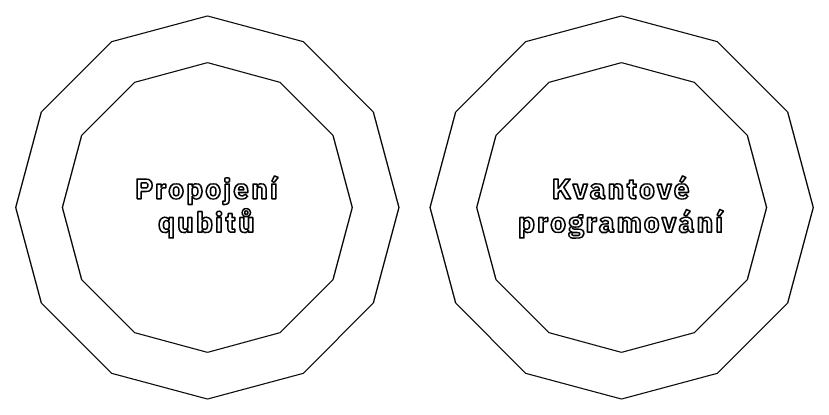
# Model space of a CAD drawing. Header units: inches. Extents: x 130 to 483, y 345 to 434.
# Drawn here: x 307.9 to 393.4, y 345.5 to 386.5 of the extents above; entities that cross this region are included whole.
import ezdxf

# ---------------------------------------------------------------- set-up
doc = ezdxf.new("R2010")
doc.units = ezdxf.units.IN
doc.header["$MEASUREMENT"] = 0
doc.layers.add('CZECH_Quantum_Tokens_wDL', color=7, linetype='Continuous')
doc.layers.add('Layer 2', color=7, linetype='Continuous')

# ---------------------------------------------------------------- blocks, each defined once
blk = doc.blocks.new('block 6')
at = {"layer": 'CZECH_Quantum_Tokens_wDL', "color": 4, "lineweight": 25, "true_color": 0x00ffff}
blk.add_lwpolyline([(372.871, 381.511), (380.636, 379.431), (386.32, 373.746), (388.401, 365.982), (386.32, 358.217), (380.636, 352.533), (372.871, 350.453), (365.107, 352.533), (359.423, 358.217), (357.342, 365.982), (359.423, 373.746), (365.107, 379.431), (372.871, 381.511)], dxfattribs=at)
blk = doc.blocks.new('block 7')
at = {"layer": 'CZECH_Quantum_Tokens_wDL', "color": 3, "lineweight": 25, "true_color": 0x00ff00}
blk.add_lwpolyline([(372.872, 386.511), (383.136, 383.761), (390.65, 376.247), (393.4, 365.982), (390.65, 355.718), (383.136, 348.204), (372.872, 345.453), (362.607, 348.204), (355.093, 355.718), (352.342, 365.982), (355.093, 376.247), (362.607, 383.761), (372.872, 386.511)], dxfattribs=at)
blk = doc.blocks.new('block 8')
at = {"layer": 'CZECH_Quantum_Tokens_wDL', "color": 4, "lineweight": 25, "true_color": 0x00ffff}
blk.add_lwpolyline([(328.463, 381.511), (336.228, 379.431), (341.912, 373.746), (343.992, 365.982), (341.912, 358.218), (336.228, 352.533), (328.463, 350.453), (320.699, 352.533), (315.014, 358.218), (312.934, 365.982), (315.014, 373.746), (320.699, 379.431), (328.463, 381.511)], dxfattribs=at)
blk = doc.blocks.new('block 9')
at = {"layer": 'CZECH_Quantum_Tokens_wDL', "color": 3, "lineweight": 25, "true_color": 0x00ff00}
blk.add_lwpolyline([(328.463378, 386.511204), (338.7278, 383.760949), (346.241967, 376.246782), (348.992222, 365.98236), (346.241967, 355.717938), (338.7278, 348.203772), (328.463378, 345.453163), (318.198604, 348.203772), (310.68479, 355.717938), (307.934182, 365.98236), (310.68479, 376.246782), (318.198604, 383.760949), (328.463378, 386.511204)], dxfattribs=at)
blk = doc.blocks.new('block 54')
at = {"layer": 'Layer 2', "color": 7, "lineweight": 35, "true_color": 0xffffff}
for points in [[(335.637, 368.662), (335.372, 368.792), (335.67, 369.375), (336.04, 369.191), (335.637, 368.662)], [(335.366, 366.922), (335.366, 368.5), (335.812, 368.5), (335.812, 366.922), (335.366, 366.922)], [(329.491, 364.9), (329.936, 364.9), (329.936, 363.322), (329.491, 363.322), (329.491, 364.9)]]:
    blk.add_lwpolyline(points, dxfattribs=at)
for points, knots in [([(320.915, 366.922), (320.915, 366.922), (320.915, 369.021), (320.915, 369.021), (320.915, 369.021), (321.907, 369.021), (321.907, 369.021), (322.298, 369.021), (322.545, 368.746), (322.545, 368.35), (322.545, 367.953), (322.298, 367.68), (321.907, 367.68), (321.907, 367.68), (321.372, 367.68), (321.372, 367.68), (321.372, 367.68), (321.372, 366.922), (321.372, 366.922), (321.372, 366.922), (320.915, 366.922), (320.915, 366.922)], [0, 0, 0, 0, 1, 1, 1, 2, 2, 2, 3, 3, 3, 4, 4, 4, 5, 5, 5, 6, 6, 6, 7, 7, 7, 7]), ([(321.372, 368.076), (321.372, 368.076), (321.854, 368.076), (321.854, 368.076), (321.988, 368.076), (322.072, 368.148), (322.072, 368.283), (322.072, 368.283), (322.072, 368.416), (322.072, 368.416), (322.072, 368.551), (321.988, 368.623), (321.854, 368.623), (321.854, 368.623), (321.372, 368.623), (321.372, 368.623), (321.372, 368.623), (321.372, 368.076), (321.372, 368.076)], [0, 0, 0, 0, 1, 1, 1, 2, 2, 2, 3, 3, 3, 4, 4, 4, 5, 5, 5, 6, 6, 6, 6]), ([(323.055, 366.922), (323.055, 366.922), (323.055, 368.5), (323.055, 368.5), (323.055, 368.5), (323.499, 368.5), (323.499, 368.5), (323.499, 368.5), (323.499, 368.157), (323.499, 368.157), (323.499, 368.157), (323.515, 368.157), (323.515, 368.157), (323.551, 368.332), (323.671, 368.5), (323.917, 368.5), (323.917, 368.5), (323.995, 368.5), (323.995, 368.5), (323.995, 368.5), (323.995, 368.085), (323.995, 368.085), (323.995, 368.085), (323.884, 368.085), (323.884, 368.085), (323.625, 368.085), (323.499, 368.028), (323.499, 367.845), (323.499, 367.845), (323.499, 366.922), (323.499, 366.922), (323.499, 366.922), (323.055, 366.922), (323.055, 366.922)], [0, 0, 0, 0, 1, 1, 1, 2, 2, 2, 3, 3, 3, 4, 4, 4, 5, 5, 5, 6, 6, 6, 7, 7, 7, 8, 8, 8, 9, 9, 9, 10, 10, 10, 11, 11, 11, 11]), ([(324.377, 367.713), (324.377, 368.221), (324.653, 368.536), (325.116, 368.536), (325.579, 368.536), (325.856, 368.221), (325.856, 367.713), (325.856, 367.204), (325.579, 366.886), (325.116, 366.886), (324.653, 366.886), (324.377, 367.204), (324.377, 367.713)], [0, 0, 0, 0, 1, 1, 1, 2, 2, 2, 3, 3, 3, 4, 4, 4, 4]), ([(326.394, 368.5), (326.394, 368.5), (326.838, 368.5), (326.838, 368.5), (326.838, 368.5), (326.838, 368.235), (326.838, 368.235), (326.838, 368.235), (326.854, 368.235), (326.854, 368.235), (326.898, 368.41), (327.072, 368.536), (327.277, 368.536), (327.677, 368.536), (327.884, 368.247), (327.884, 367.713), (327.884, 367.178), (327.677, 366.886), (327.277, 366.886), (327.072, 366.886), (326.898, 367.015), (326.854, 367.187), (326.854, 367.187), (326.838, 367.187), (326.838, 367.187), (326.838, 367.187), (326.838, 366.32), (326.838, 366.32), (326.838, 366.32), (326.394, 366.32), (326.394, 366.32), (326.394, 366.32), (326.394, 368.5), (326.394, 368.5)], [0, 0, 0, 0, 1, 1, 1, 2, 2, 2, 3, 3, 3, 4, 4, 4, 5, 5, 5, 6, 6, 6, 7, 7, 7, 8, 8, 8, 9, 9, 9, 10, 10, 10, 11, 11, 11, 11]), ([(328.343, 367.713), (328.343, 368.221), (328.619, 368.536), (329.082, 368.536), (329.545, 368.536), (329.822, 368.221), (329.822, 367.713), (329.822, 367.204), (329.545, 366.886), (329.082, 366.886), (328.619, 366.886), (328.343, 367.204), (328.343, 367.713)], [0, 0, 0, 0, 1, 1, 1, 2, 2, 2, 3, 3, 3, 4, 4, 4, 4]), ([(330.359, 368.5), (330.359, 368.5), (330.804, 368.5), (330.804, 368.5), (330.804, 368.5), (330.804, 366.754), (330.804, 366.754), (330.804, 366.474), (330.669, 366.32), (330.359, 366.32), (330.359, 366.32), (330.125, 366.32), (330.125, 366.32), (330.125, 366.32), (330.125, 366.666), (330.125, 366.666), (330.125, 366.666), (330.359, 366.666), (330.359, 366.666), (330.359, 366.666), (330.359, 368.5), (330.359, 368.5)], [0, 0, 0, 0, 1, 1, 1, 2, 2, 2, 3, 3, 3, 4, 4, 4, 5, 5, 5, 6, 6, 6, 7, 7, 7, 7]), ([(330.323, 368.888), (330.323, 368.888), (330.323, 368.954), (330.323, 368.954), (330.323, 369.08), (330.401, 369.174), (330.581, 369.174), (330.762, 369.174), (330.84, 369.08), (330.84, 368.954), (330.84, 368.954), (330.84, 368.888), (330.84, 368.888), (330.84, 368.762), (330.762, 368.668), (330.581, 368.668), (330.401, 368.668), (330.323, 368.762), (330.323, 368.888)], [0, 0, 0, 0, 1, 1, 1, 2, 2, 2, 3, 3, 3, 4, 4, 4, 5, 5, 5, 6, 6, 6, 6]), ([(331.343, 367.713), (331.343, 368.212), (331.607, 368.536), (332.082, 368.536), (332.605, 368.536), (332.815, 368.157), (332.815, 367.73), (332.815, 367.73), (332.815, 367.599), (332.815, 367.599), (332.815, 367.599), (331.803, 367.599), (331.803, 367.599), (331.803, 367.599), (331.803, 367.574), (331.803, 367.574), (331.803, 367.367), (331.914, 367.234), (332.151, 367.234), (332.338, 367.234), (332.44, 367.321), (332.539, 367.424), (332.539, 367.424), (332.762, 367.147), (332.762, 367.147), (332.62, 366.985), (332.389, 366.886), (332.101, 366.886), (331.616, 366.886), (331.343, 367.207), (331.343, 367.713)], [0, 0, 0, 0, 1, 1, 1, 2, 2, 2, 3, 3, 3, 4, 4, 4, 5, 5, 5, 6, 6, 6, 7, 7, 7, 8, 8, 8, 9, 9, 9, 10, 10, 10, 10]), ([(333.354, 366.922), (333.354, 366.922), (333.354, 368.5), (333.354, 368.5), (333.354, 368.5), (333.798, 368.5), (333.798, 368.5), (333.798, 368.5), (333.798, 368.232), (333.798, 368.232), (333.798, 368.232), (333.816, 368.232), (333.816, 368.232), (333.873, 368.397), (334.006, 368.536), (334.255, 368.536), (334.576, 368.536), (334.748, 368.308), (334.748, 367.911), (334.748, 367.911), (334.748, 366.922), (334.748, 366.922), (334.748, 366.922), (334.303, 366.922), (334.303, 366.922), (334.303, 366.922), (334.303, 367.875), (334.303, 367.875), (334.303, 368.076), (334.246, 368.176), (334.084, 368.176), (333.939, 368.176), (333.798, 368.101), (333.798, 367.944), (333.798, 367.944), (333.798, 366.922), (333.798, 366.922), (333.798, 366.922), (333.354, 366.922), (333.354, 366.922)], [0, 0, 0, 0, 1, 1, 1, 2, 2, 2, 3, 3, 3, 4, 4, 4, 5, 5, 5, 6, 6, 6, 7, 7, 7, 8, 8, 8, 9, 9, 9, 10, 10, 10, 11, 11, 11, 12, 12, 12, 13, 13, 13, 13]), ([(325.393, 367.55), (325.393, 367.55), (325.393, 367.872), (325.393, 367.872), (325.393, 368.07), (325.291, 368.185), (325.116, 368.185), (324.942, 368.185), (324.84, 368.07), (324.84, 367.872), (324.84, 367.872), (324.84, 367.55), (324.84, 367.55), (324.84, 367.352), (324.942, 367.237), (325.116, 367.237), (325.291, 367.237), (325.393, 367.352), (325.393, 367.55)], [0, 0, 0, 0, 1, 1, 1, 2, 2, 2, 3, 3, 3, 4, 4, 4, 5, 5, 5, 6, 6, 6, 6]), ([(327.421, 367.574), (327.421, 367.574), (327.421, 367.848), (327.421, 367.848), (327.421, 368.046), (327.298, 368.176), (327.13, 368.176), (326.961, 368.176), (326.838, 368.088), (326.838, 367.944), (326.838, 367.944), (326.838, 367.478), (326.838, 367.478), (326.838, 367.334), (326.961, 367.246), (327.13, 367.246), (327.298, 367.246), (327.421, 367.376), (327.421, 367.574)], [0, 0, 0, 0, 1, 1, 1, 2, 2, 2, 3, 3, 3, 4, 4, 4, 5, 5, 5, 6, 6, 6, 6]), ([(329.358, 367.55), (329.358, 367.55), (329.358, 367.872), (329.358, 367.872), (329.358, 368.07), (329.257, 368.185), (329.082, 368.185), (328.908, 368.185), (328.806, 368.07), (328.806, 367.872), (328.806, 367.872), (328.806, 367.55), (328.806, 367.55), (328.806, 367.352), (328.908, 367.237), (329.082, 367.237), (329.257, 367.237), (329.358, 367.352), (329.358, 367.55)], [0, 0, 0, 0, 1, 1, 1, 2, 2, 2, 3, 3, 3, 4, 4, 4, 5, 5, 5, 6, 6, 6, 6]), ([(331.803, 367.884), (331.803, 367.884), (331.803, 367.859), (331.803, 367.859), (331.803, 367.859), (332.355, 367.859), (332.355, 367.859), (332.355, 367.859), (332.355, 367.887), (332.355, 367.887), (332.355, 368.079), (332.269, 368.208), (332.092, 368.208), (331.914, 368.208), (331.803, 368.079), (331.803, 367.884)], [0, 0, 0, 0, 1, 1, 1, 2, 2, 2, 3, 3, 3, 4, 4, 4, 5, 5, 5, 5]), ([(332.183, 365.43), (332.183, 365.679), (332.378, 365.859), (332.627, 365.859), (332.877, 365.859), (333.072, 365.679), (333.072, 365.43), (333.072, 365.18), (332.877, 365), (332.627, 365), (332.378, 365), (332.183, 365.18), (332.183, 365.43)], [0, 0, 0, 0, 1, 1, 1, 2, 2, 2, 3, 3, 3, 4, 4, 4, 4]), ([(327.442, 365.547), (327.442, 365.547), (327.887, 365.547), (327.887, 365.547), (327.887, 365.547), (327.887, 364.636), (327.887, 364.636), (327.887, 364.636), (327.902, 364.636), (327.902, 364.636), (327.947, 364.811), (328.121, 364.937), (328.326, 364.937), (328.726, 364.937), (328.933, 364.647), (328.933, 364.113), (328.933, 363.578), (328.726, 363.286), (328.326, 363.286), (328.121, 363.286), (327.947, 363.415), (327.902, 363.587), (327.902, 363.587), (327.887, 363.587), (327.887, 363.587), (327.887, 363.587), (327.887, 363.322), (327.887, 363.322), (327.887, 363.322), (327.442, 363.322), (327.442, 363.322), (327.442, 363.322), (327.442, 365.547), (327.442, 365.547)], [0, 0, 0, 0, 1, 1, 1, 2, 2, 2, 3, 3, 3, 4, 4, 4, 5, 5, 5, 6, 6, 6, 7, 7, 7, 8, 8, 8, 9, 9, 9, 10, 10, 10, 11, 11, 11, 11]), ([(329.455, 365.288), (329.455, 365.288), (329.455, 365.354), (329.455, 365.354), (329.455, 365.48), (329.533, 365.574), (329.713, 365.574), (329.894, 365.574), (329.972, 365.48), (329.972, 365.354), (329.972, 365.354), (329.972, 365.288), (329.972, 365.288), (329.972, 365.162), (329.894, 365.068), (329.713, 365.068), (329.533, 365.068), (329.455, 365.162), (329.455, 365.288)], [0, 0, 0, 0, 1, 1, 1, 2, 2, 2, 3, 3, 3, 4, 4, 4, 5, 5, 5, 6, 6, 6, 6]), ([(331.127, 363.322), (330.82, 363.322), (330.658, 363.481), (330.658, 363.782), (330.658, 363.782), (330.658, 364.555), (330.658, 364.555), (330.658, 364.555), (330.436, 364.555), (330.436, 364.555), (330.436, 364.555), (330.436, 364.9), (330.436, 364.9), (330.436, 364.9), (330.547, 364.9), (330.547, 364.9), (330.667, 364.9), (330.703, 364.961), (330.703, 365.068), (330.703, 365.068), (330.703, 365.327), (330.703, 365.327), (330.703, 365.327), (331.103, 365.327), (331.103, 365.327), (331.103, 365.327), (331.103, 364.9), (331.103, 364.9), (331.103, 364.9), (331.416, 364.9), (331.416, 364.9), (331.416, 364.9), (331.416, 364.555), (331.416, 364.555), (331.416, 364.555), (331.103, 364.555), (331.103, 364.555), (331.103, 364.555), (331.103, 363.668), (331.103, 363.668), (331.103, 363.668), (331.392, 363.668), (331.392, 363.668), (331.392, 363.668), (331.392, 363.322), (331.392, 363.322), (331.392, 363.322), (331.127, 363.322), (331.127, 363.322)], [0, 0, 0, 0, 1, 1, 1, 2, 2, 2, 3, 3, 3, 4, 4, 4, 5, 5, 5, 6, 6, 6, 7, 7, 7, 8, 8, 8, 9, 9, 9, 10, 10, 10, 11, 11, 11, 12, 12, 12, 13, 13, 13, 14, 14, 14, 15, 15, 15, 16, 16, 16, 16]), ([(332.78, 365.378), (332.78, 365.378), (332.78, 365.48), (332.78, 365.48), (332.78, 365.577), (332.727, 365.634), (332.627, 365.634), (332.528, 365.634), (332.474, 365.577), (332.474, 365.48), (332.474, 365.48), (332.474, 365.378), (332.474, 365.378), (332.474, 365.282), (332.528, 365.225), (332.627, 365.225), (332.727, 365.225), (332.78, 365.282), (332.78, 365.378)], [0, 0, 0, 0, 1, 1, 1, 2, 2, 2, 3, 3, 3, 4, 4, 4, 5, 5, 5, 6, 6, 6, 6]), ([(324.348, 363.587), (324.348, 363.587), (324.333, 363.587), (324.333, 363.587), (324.288, 363.415), (324.113, 363.286), (323.909, 363.286), (323.51, 363.286), (323.302, 363.578), (323.302, 364.113), (323.302, 364.647), (323.51, 364.937), (323.909, 364.937), (324.113, 364.937), (324.288, 364.811), (324.333, 364.636), (324.333, 364.636), (324.348, 364.636), (324.348, 364.636), (324.348, 364.636), (324.348, 364.9), (324.348, 364.9), (324.348, 364.9), (324.793, 364.9), (324.793, 364.9), (324.793, 364.9), (324.793, 362.721), (324.793, 362.721), (324.793, 362.721), (324.348, 362.721), (324.348, 362.721), (324.348, 362.721), (324.348, 363.587), (324.348, 363.587)], [0, 0, 0, 0, 1, 1, 1, 2, 2, 2, 3, 3, 3, 4, 4, 4, 5, 5, 5, 6, 6, 6, 7, 7, 7, 8, 8, 8, 9, 9, 9, 10, 10, 10, 11, 11, 11, 11]), ([(324.348, 363.878), (324.348, 363.878), (324.348, 364.345), (324.348, 364.345), (324.348, 364.488), (324.225, 364.576), (324.057, 364.576), (323.888, 364.576), (323.765, 364.446), (323.765, 364.248), (323.765, 364.248), (323.765, 363.975), (323.765, 363.975), (323.765, 363.776), (323.888, 363.646), (324.057, 363.646), (324.225, 363.646), (324.348, 363.734), (324.348, 363.878)], [0, 0, 0, 0, 1, 1, 1, 2, 2, 2, 3, 3, 3, 4, 4, 4, 5, 5, 5, 6, 6, 6, 6]), ([(326.36, 363.587), (326.36, 363.587), (326.346, 363.587), (326.346, 363.587), (326.292, 363.428), (326.162, 363.286), (325.903, 363.286), (325.582, 363.286), (325.411, 363.512), (325.411, 363.908), (325.411, 363.908), (325.411, 364.9), (325.411, 364.9), (325.411, 364.9), (325.855, 364.9), (325.855, 364.9), (325.855, 364.9), (325.855, 363.947), (325.855, 363.947), (325.855, 363.755), (325.919, 363.646), (326.081, 363.646), (326.22, 363.646), (326.36, 363.725), (326.36, 363.875), (326.36, 363.875), (326.36, 364.9), (326.36, 364.9), (326.36, 364.9), (326.806, 364.9), (326.806, 364.9), (326.806, 364.9), (326.806, 363.322), (326.806, 363.322), (326.806, 363.322), (326.36, 363.322), (326.36, 363.322), (326.36, 363.322), (326.36, 363.587), (326.36, 363.587)], [0, 0, 0, 0, 1, 1, 1, 2, 2, 2, 3, 3, 3, 4, 4, 4, 5, 5, 5, 6, 6, 6, 7, 7, 7, 8, 8, 8, 9, 9, 9, 10, 10, 10, 11, 11, 11, 12, 12, 12, 13, 13, 13, 13]), ([(328.47, 363.975), (328.47, 363.975), (328.47, 364.248), (328.47, 364.248), (328.47, 364.446), (328.347, 364.576), (328.179, 364.576), (328.01, 364.576), (327.887, 364.488), (327.887, 364.345), (327.887, 364.345), (327.887, 363.878), (327.887, 363.878), (327.887, 363.734), (328.01, 363.646), (328.179, 363.646), (328.347, 363.646), (328.47, 363.776), (328.47, 363.975)], [0, 0, 0, 0, 1, 1, 1, 2, 2, 2, 3, 3, 3, 4, 4, 4, 5, 5, 5, 6, 6, 6, 6]), ([(332.88, 363.587), (332.88, 363.587), (332.864, 363.587), (332.864, 363.587), (332.811, 363.428), (332.682, 363.286), (332.423, 363.286), (332.102, 363.286), (331.93, 363.512), (331.93, 363.908), (331.93, 363.908), (331.93, 364.9), (331.93, 364.9), (331.93, 364.9), (332.375, 364.9), (332.375, 364.9), (332.375, 364.9), (332.375, 363.947), (332.375, 363.947), (332.375, 363.755), (332.438, 363.646), (332.601, 363.646), (332.738, 363.646), (332.88, 363.725), (332.88, 363.875), (332.88, 363.875), (332.88, 364.9), (332.88, 364.9), (332.88, 364.9), (333.324, 364.9), (333.324, 364.9), (333.324, 364.9), (333.324, 363.322), (333.324, 363.322), (333.324, 363.322), (332.88, 363.322), (332.88, 363.322), (332.88, 363.322), (332.88, 363.587), (332.88, 363.587)], [0, 0, 0, 0, 1, 1, 1, 2, 2, 2, 3, 3, 3, 4, 4, 4, 5, 5, 5, 6, 6, 6, 7, 7, 7, 8, 8, 8, 9, 9, 9, 10, 10, 10, 11, 11, 11, 12, 12, 12, 13, 13, 13, 13])]:
    blk.add_open_spline(points, degree=3, knots=knots, dxfattribs=at)
blk = doc.blocks.new('block 55')
at = {"layer": 'Layer 2', "color": 7, "lineweight": 35, "true_color": 0xffffff}
for points in [[(379.366, 368.661), (379.103, 368.791), (379.399, 369.374), (379.77, 369.19), (379.366, 368.661)], [(366.338, 367.835), (366.064, 367.504), (366.064, 366.921), (365.607, 366.921), (365.607, 369.02), (366.064, 369.02), (366.064, 368.021), (366.082, 368.021), (366.38, 368.427), (366.852, 369.02), (367.369, 369.02), (366.662, 368.156), (367.432, 366.921), (366.894, 366.921), (366.338, 367.835)], [(368.173, 366.921), (367.655, 368.499), (368.095, 368.499), (368.29, 367.861), (368.438, 367.291), (368.461, 367.291), (368.608, 367.861), (368.798, 368.499), (369.219, 368.499), (368.702, 366.921), (368.173, 366.921)], [(377.185, 366.921), (376.668, 368.499), (377.106, 368.499), (377.302, 367.861), (377.449, 367.291), (377.474, 367.291), (377.621, 367.861), (377.811, 368.499), (378.231, 368.499), (377.714, 366.921), (377.185, 366.921)], [(379.814, 365.062), (379.551, 365.191), (379.848, 365.774), (380.218, 365.591), (379.814, 365.062)], [(383.384, 365.062), (383.119, 365.191), (383.417, 365.774), (383.787, 365.591), (383.384, 365.062)], [(377.693, 363.321), (377.176, 364.899), (377.615, 364.899), (377.811, 364.262), (377.958, 363.691), (377.981, 363.691), (378.129, 364.262), (378.318, 364.899), (378.739, 364.899), (378.223, 363.321), (377.693, 363.321)], [(383.113, 363.321), (383.113, 364.899), (383.559, 364.899), (383.559, 363.321), (383.113, 363.321)]]:
    blk.add_lwpolyline(points, dxfattribs=at)
for points, knots in [([(370.814, 366.921), (370.655, 366.921), (370.541, 367.029), (370.514, 367.197), (370.514, 367.197), (370.496, 367.197), (370.496, 367.197), (370.447, 366.993), (370.273, 366.885), (370.033, 366.885), (369.717, 366.885), (369.543, 367.071), (369.543, 367.345), (369.543, 367.679), (369.802, 367.838), (370.219, 367.838), (370.219, 367.838), (370.469, 367.838), (370.469, 367.838), (370.469, 367.838), (370.469, 367.937), (370.469, 367.937), (370.469, 368.09), (370.394, 368.187), (370.207, 368.187), (370.03, 368.187), (369.937, 368.097), (369.867, 368), (369.867, 368), (369.603, 368.234), (369.603, 368.234), (369.729, 368.421), (369.909, 368.535), (370.24, 368.535), (370.686, 368.535), (370.914, 368.331), (370.914, 367.958), (370.914, 367.958), (370.914, 367.267), (370.914, 367.267), (370.914, 367.267), (371.061, 367.267), (371.061, 367.267), (371.061, 367.267), (371.061, 366.921), (371.061, 366.921), (371.061, 366.921), (370.814, 366.921), (370.814, 366.921)], [0, 0, 0, 0, 1, 1, 1, 2, 2, 2, 3, 3, 3, 4, 4, 4, 5, 5, 5, 6, 6, 6, 7, 7, 7, 8, 8, 8, 9, 9, 9, 10, 10, 10, 11, 11, 11, 12, 12, 12, 13, 13, 13, 14, 14, 14, 15, 15, 15, 16, 16, 16, 16]), ([(371.58, 366.921), (371.58, 366.921), (371.58, 368.499), (371.58, 368.499), (371.58, 368.499), (372.025, 368.499), (372.025, 368.499), (372.025, 368.499), (372.025, 368.231), (372.025, 368.231), (372.025, 368.231), (372.043, 368.231), (372.043, 368.231), (372.101, 368.396), (372.232, 368.535), (372.482, 368.535), (372.804, 368.535), (372.975, 368.307), (372.975, 367.91), (372.975, 367.91), (372.975, 366.921), (372.975, 366.921), (372.975, 366.921), (372.53, 366.921), (372.53, 366.921), (372.53, 366.921), (372.53, 367.874), (372.53, 367.874), (372.53, 368.075), (372.473, 368.175), (372.311, 368.175), (372.166, 368.175), (372.025, 368.1), (372.025, 367.943), (372.025, 367.943), (372.025, 366.921), (372.025, 366.921), (372.025, 366.921), (371.58, 366.921), (371.58, 366.921)], [0, 0, 0, 0, 1, 1, 1, 2, 2, 2, 3, 3, 3, 4, 4, 4, 5, 5, 5, 6, 6, 6, 7, 7, 7, 8, 8, 8, 9, 9, 9, 10, 10, 10, 11, 11, 11, 12, 12, 12, 13, 13, 13, 13]), ([(374.146, 366.921), (373.84, 366.921), (373.677, 367.08), (373.677, 367.381), (373.677, 367.381), (373.677, 368.153), (373.677, 368.153), (373.677, 368.153), (373.455, 368.153), (373.455, 368.153), (373.455, 368.153), (373.455, 368.499), (373.455, 368.499), (373.455, 368.499), (373.565, 368.499), (373.565, 368.499), (373.687, 368.499), (373.723, 368.56), (373.723, 368.667), (373.723, 368.667), (373.723, 368.926), (373.723, 368.926), (373.723, 368.926), (374.122, 368.926), (374.122, 368.926), (374.122, 368.926), (374.122, 368.499), (374.122, 368.499), (374.122, 368.499), (374.435, 368.499), (374.435, 368.499), (374.435, 368.499), (374.435, 368.153), (374.435, 368.153), (374.435, 368.153), (374.122, 368.153), (374.122, 368.153), (374.122, 368.153), (374.122, 367.267), (374.122, 367.267), (374.122, 367.267), (374.41, 367.267), (374.41, 367.267), (374.41, 367.267), (374.41, 366.921), (374.41, 366.921), (374.41, 366.921), (374.146, 366.921), (374.146, 366.921)], [0, 0, 0, 0, 1, 1, 1, 2, 2, 2, 3, 3, 3, 4, 4, 4, 5, 5, 5, 6, 6, 6, 7, 7, 7, 8, 8, 8, 9, 9, 9, 10, 10, 10, 11, 11, 11, 12, 12, 12, 13, 13, 13, 14, 14, 14, 15, 15, 15, 16, 16, 16, 16]), ([(374.856, 367.712), (374.856, 368.22), (375.133, 368.535), (375.596, 368.535), (376.059, 368.535), (376.335, 368.22), (376.335, 367.712), (376.335, 367.203), (376.059, 366.885), (375.596, 366.885), (375.133, 366.885), (374.856, 367.203), (374.856, 367.712)], [0, 0, 0, 0, 1, 1, 1, 2, 2, 2, 3, 3, 3, 4, 4, 4, 4]), ([(378.564, 367.712), (378.564, 368.211), (378.828, 368.535), (379.304, 368.535), (379.826, 368.535), (380.037, 368.156), (380.037, 367.729), (380.037, 367.729), (380.037, 367.598), (380.037, 367.598), (380.037, 367.598), (379.024, 367.598), (379.024, 367.598), (379.024, 367.598), (379.024, 367.573), (379.024, 367.573), (379.024, 367.366), (379.135, 367.233), (379.373, 367.233), (379.559, 367.233), (379.661, 367.32), (379.761, 367.423), (379.761, 367.423), (379.982, 367.146), (379.982, 367.146), (379.842, 366.984), (379.61, 366.885), (379.321, 366.885), (378.838, 366.885), (378.564, 367.206), (378.564, 367.712)], [0, 0, 0, 0, 1, 1, 1, 2, 2, 2, 3, 3, 3, 4, 4, 4, 5, 5, 5, 6, 6, 6, 7, 7, 7, 8, 8, 8, 9, 9, 9, 10, 10, 10, 10]), ([(370.469, 367.398), (370.469, 367.398), (370.469, 367.585), (370.469, 367.585), (370.469, 367.585), (370.252, 367.585), (370.252, 367.585), (370.081, 367.585), (369.991, 367.522), (369.991, 367.408), (369.991, 367.408), (369.991, 367.362), (369.991, 367.362), (369.991, 367.249), (370.066, 367.194), (370.198, 367.194), (370.346, 367.194), (370.469, 367.255), (370.469, 367.398)], [0, 0, 0, 0, 1, 1, 1, 2, 2, 2, 3, 3, 3, 4, 4, 4, 5, 5, 5, 6, 6, 6, 6]), ([(375.872, 367.549), (375.872, 367.549), (375.872, 367.871), (375.872, 367.871), (375.872, 368.069), (375.77, 368.184), (375.596, 368.184), (375.421, 368.184), (375.319, 368.069), (375.319, 367.871), (375.319, 367.871), (375.319, 367.549), (375.319, 367.549), (375.319, 367.351), (375.421, 367.236), (375.596, 367.236), (375.77, 367.236), (375.872, 367.351), (375.872, 367.549)], [0, 0, 0, 0, 1, 1, 1, 2, 2, 2, 3, 3, 3, 4, 4, 4, 5, 5, 5, 6, 6, 6, 6]), ([(379.024, 367.883), (379.024, 367.883), (379.024, 367.858), (379.024, 367.858), (379.024, 367.858), (379.577, 367.858), (379.577, 367.858), (379.577, 367.858), (379.577, 367.886), (379.577, 367.886), (379.577, 368.078), (379.49, 368.207), (379.312, 368.207), (379.135, 368.207), (379.024, 368.078), (379.024, 367.883)], [0, 0, 0, 0, 1, 1, 1, 2, 2, 2, 3, 3, 3, 4, 4, 4, 5, 5, 5, 5]), ([(367.956, 362.684), (367.409, 362.684), (367.207, 362.822), (367.207, 363.051), (367.207, 363.226), (367.318, 363.327), (367.502, 363.352), (367.502, 363.352), (367.502, 363.385), (367.502, 363.385), (367.352, 363.411), (367.273, 363.525), (367.273, 363.661), (367.273, 363.826), (367.421, 363.91), (367.568, 363.94), (367.568, 363.94), (367.568, 363.952), (367.568, 363.952), (367.379, 364.04), (367.286, 364.199), (367.286, 364.403), (367.286, 364.722), (367.508, 364.936), (367.962, 364.936), (368.062, 364.936), (368.151, 364.927), (368.229, 364.905), (368.229, 364.905), (368.229, 364.966), (368.229, 364.966), (368.229, 365.131), (368.316, 365.203), (368.467, 365.203), (368.467, 365.203), (368.717, 365.203), (368.717, 365.203), (368.717, 365.203), (368.717, 364.872), (368.717, 364.872), (368.717, 364.872), (368.368, 364.872), (368.368, 364.872), (368.368, 364.872), (368.368, 364.854), (368.368, 364.854), (368.551, 364.768), (368.639, 364.604), (368.639, 364.403), (368.639, 364.088), (368.419, 363.881), (367.962, 363.881), (367.856, 363.881), (367.764, 363.893), (367.683, 363.913), (367.641, 363.887), (367.613, 363.842), (367.613, 363.787), (367.613, 363.712), (367.667, 363.667), (367.803, 363.667), (367.803, 363.667), (368.26, 363.667), (368.26, 363.667), (368.645, 363.667), (368.81, 363.499), (368.81, 363.207), (368.81, 362.873), (368.6, 362.684), (367.956, 362.684)], [0, 0, 0, 0, 1, 1, 1, 2, 2, 2, 3, 3, 3, 4, 4, 4, 5, 5, 5, 6, 6, 6, 7, 7, 7, 8, 8, 8, 9, 9, 9, 10, 10, 10, 11, 11, 11, 12, 12, 12, 13, 13, 13, 14, 14, 14, 15, 15, 15, 16, 16, 16, 17, 17, 17, 18, 18, 18, 19, 19, 19, 20, 20, 20, 21, 21, 21, 22, 22, 22, 23, 23, 23, 23]), ([(361.961, 364.899), (361.961, 364.899), (362.405, 364.899), (362.405, 364.899), (362.405, 364.899), (362.405, 364.635), (362.405, 364.635), (362.405, 364.635), (362.421, 364.635), (362.421, 364.635), (362.466, 364.81), (362.64, 364.936), (362.845, 364.936), (363.244, 364.936), (363.451, 364.646), (363.451, 364.112), (363.451, 363.577), (363.244, 363.285), (362.845, 363.285), (362.64, 363.285), (362.466, 363.414), (362.421, 363.586), (362.421, 363.586), (362.405, 363.586), (362.405, 363.586), (362.405, 363.586), (362.405, 362.72), (362.405, 362.72), (362.405, 362.72), (361.961, 362.72), (361.961, 362.72), (361.961, 362.72), (361.961, 364.899), (361.961, 364.899)], [0, 0, 0, 0, 1, 1, 1, 2, 2, 2, 3, 3, 3, 4, 4, 4, 5, 5, 5, 6, 6, 6, 7, 7, 7, 8, 8, 8, 9, 9, 9, 10, 10, 10, 11, 11, 11, 11]), ([(362.988, 363.974), (362.988, 363.974), (362.988, 364.247), (362.988, 364.247), (362.988, 364.445), (362.865, 364.575), (362.697, 364.575), (362.528, 364.575), (362.405, 364.487), (362.405, 364.344), (362.405, 364.344), (362.405, 363.877), (362.405, 363.877), (362.405, 363.733), (362.528, 363.646), (362.697, 363.646), (362.865, 363.646), (362.988, 363.775), (362.988, 363.974)], [0, 0, 0, 0, 1, 1, 1, 2, 2, 2, 3, 3, 3, 4, 4, 4, 5, 5, 5, 6, 6, 6, 6]), ([(364.01, 363.321), (364.01, 363.321), (364.01, 364.899), (364.01, 364.899), (364.01, 364.899), (364.454, 364.899), (364.454, 364.899), (364.454, 364.899), (364.454, 364.557), (364.454, 364.557), (364.454, 364.557), (364.47, 364.557), (364.47, 364.557), (364.506, 364.731), (364.626, 364.899), (364.872, 364.899), (364.872, 364.899), (364.95, 364.899), (364.95, 364.899), (364.95, 364.899), (364.95, 364.484), (364.95, 364.484), (364.95, 364.484), (364.839, 364.484), (364.839, 364.484), (364.58, 364.484), (364.454, 364.428), (364.454, 364.244), (364.454, 364.244), (364.454, 363.321), (364.454, 363.321), (364.454, 363.321), (364.01, 363.321), (364.01, 363.321)], [0, 0, 0, 0, 1, 1, 1, 2, 2, 2, 3, 3, 3, 4, 4, 4, 5, 5, 5, 6, 6, 6, 7, 7, 7, 8, 8, 8, 9, 9, 9, 10, 10, 10, 11, 11, 11, 11]), ([(365.333, 364.112), (365.333, 364.62), (365.609, 364.936), (366.072, 364.936), (366.535, 364.936), (366.812, 364.62), (366.812, 364.112), (366.812, 363.604), (366.535, 363.285), (366.072, 363.285), (365.609, 363.285), (365.333, 363.604), (365.333, 364.112)], [0, 0, 0, 0, 1, 1, 1, 2, 2, 2, 3, 3, 3, 4, 4, 4, 4]), ([(366.349, 363.949), (366.349, 363.949), (366.349, 364.271), (366.349, 364.271), (366.349, 364.47), (366.246, 364.584), (366.072, 364.584), (365.897, 364.584), (365.796, 364.47), (365.796, 364.271), (365.796, 364.271), (365.796, 363.949), (365.796, 363.949), (365.796, 363.751), (365.897, 363.637), (366.072, 363.637), (366.246, 363.637), (366.349, 363.751), (366.349, 363.949)], [0, 0, 0, 0, 1, 1, 1, 2, 2, 2, 3, 3, 3, 4, 4, 4, 5, 5, 5, 6, 6, 6, 6]), ([(368.224, 364.389), (368.224, 364.389), (368.224, 364.425), (368.224, 364.425), (368.224, 364.562), (368.137, 364.641), (367.962, 364.641), (367.788, 364.641), (367.7, 364.562), (367.7, 364.425), (367.7, 364.425), (367.7, 364.389), (367.7, 364.389), (367.7, 364.25), (367.788, 364.172), (367.962, 364.172), (368.137, 364.172), (368.224, 364.25), (368.224, 364.389)], [0, 0, 0, 0, 1, 1, 1, 2, 2, 2, 3, 3, 3, 4, 4, 4, 5, 5, 5, 6, 6, 6, 6]), ([(369.229, 363.321), (369.229, 363.321), (369.229, 364.899), (369.229, 364.899), (369.229, 364.899), (369.675, 364.899), (369.675, 364.899), (369.675, 364.899), (369.675, 364.557), (369.675, 364.557), (369.675, 364.557), (369.689, 364.557), (369.689, 364.557), (369.726, 364.731), (369.846, 364.899), (370.093, 364.899), (370.093, 364.899), (370.171, 364.899), (370.171, 364.899), (370.171, 364.899), (370.171, 364.484), (370.171, 364.484), (370.171, 364.484), (370.06, 364.484), (370.06, 364.484), (369.801, 364.484), (369.675, 364.428), (369.675, 364.244), (369.675, 364.244), (369.675, 363.321), (369.675, 363.321), (369.675, 363.321), (369.229, 363.321), (369.229, 363.321)], [0, 0, 0, 0, 1, 1, 1, 2, 2, 2, 3, 3, 3, 4, 4, 4, 5, 5, 5, 6, 6, 6, 7, 7, 7, 8, 8, 8, 9, 9, 9, 10, 10, 10, 11, 11, 11, 11]), ([(371.791, 363.321), (371.632, 363.321), (371.518, 363.43), (371.49, 363.598), (371.49, 363.598), (371.473, 363.598), (371.473, 363.598), (371.424, 363.394), (371.25, 363.285), (371.01, 363.285), (370.693, 363.285), (370.52, 363.472), (370.52, 363.745), (370.52, 364.079), (370.778, 364.238), (371.195, 364.238), (371.195, 364.238), (371.445, 364.238), (371.445, 364.238), (371.445, 364.238), (371.445, 364.337), (371.445, 364.337), (371.445, 364.49), (371.37, 364.587), (371.184, 364.587), (371.007, 364.587), (370.913, 364.497), (370.844, 364.4), (370.844, 364.4), (370.579, 364.635), (370.579, 364.635), (370.706, 364.821), (370.886, 364.936), (371.217, 364.936), (371.662, 364.936), (371.891, 364.731), (371.891, 364.358), (371.891, 364.358), (371.891, 363.667), (371.891, 363.667), (371.891, 363.667), (372.037, 363.667), (372.037, 363.667), (372.037, 363.667), (372.037, 363.321), (372.037, 363.321), (372.037, 363.321), (371.791, 363.321), (371.791, 363.321)], [0, 0, 0, 0, 1, 1, 1, 2, 2, 2, 3, 3, 3, 4, 4, 4, 5, 5, 5, 6, 6, 6, 7, 7, 7, 8, 8, 8, 9, 9, 9, 10, 10, 10, 11, 11, 11, 12, 12, 12, 13, 13, 13, 14, 14, 14, 15, 15, 15, 16, 16, 16, 16]), ([(372.557, 363.321), (372.557, 363.321), (372.557, 364.899), (372.557, 364.899), (372.557, 364.899), (373.001, 364.899), (373.001, 364.899), (373.001, 364.899), (373.001, 364.632), (373.001, 364.632), (373.001, 364.632), (373.02, 364.632), (373.02, 364.632), (373.076, 364.8), (373.209, 364.936), (373.443, 364.936), (373.659, 364.936), (373.815, 364.824), (373.885, 364.617), (373.885, 364.617), (373.894, 364.617), (373.894, 364.617), (373.951, 364.794), (374.135, 364.936), (374.375, 364.936), (374.679, 364.936), (374.847, 364.707), (374.847, 364.311), (374.847, 364.311), (374.847, 363.321), (374.847, 363.321), (374.847, 363.321), (374.402, 363.321), (374.402, 363.321), (374.402, 363.321), (374.402, 364.274), (374.402, 364.274), (374.402, 364.479), (374.333, 364.575), (374.186, 364.575), (374.054, 364.575), (373.924, 364.5), (373.924, 364.344), (373.924, 364.344), (373.924, 363.321), (373.924, 363.321), (373.924, 363.321), (373.479, 363.321), (373.479, 363.321), (373.479, 363.321), (373.479, 364.274), (373.479, 364.274), (373.479, 364.479), (373.407, 364.575), (373.263, 364.575), (373.134, 364.575), (373.001, 364.5), (373.001, 364.344), (373.001, 364.344), (373.001, 363.321), (373.001, 363.321), (373.001, 363.321), (372.557, 363.321), (372.557, 363.321)], [0, 0, 0, 0, 1, 1, 1, 2, 2, 2, 3, 3, 3, 4, 4, 4, 5, 5, 5, 6, 6, 6, 7, 7, 7, 8, 8, 8, 9, 9, 9, 10, 10, 10, 11, 11, 11, 12, 12, 12, 13, 13, 13, 14, 14, 14, 15, 15, 15, 16, 16, 16, 17, 17, 17, 18, 18, 18, 19, 19, 19, 20, 20, 20, 21, 21, 21, 21]), ([(375.364, 364.112), (375.364, 364.62), (375.641, 364.936), (376.104, 364.936), (376.566, 364.936), (376.844, 364.62), (376.844, 364.112), (376.844, 363.604), (376.566, 363.285), (376.104, 363.285), (375.641, 363.285), (375.364, 363.604), (375.364, 364.112)], [0, 0, 0, 0, 1, 1, 1, 2, 2, 2, 3, 3, 3, 4, 4, 4, 4]), ([(376.38, 363.949), (376.38, 363.949), (376.38, 364.271), (376.38, 364.271), (376.38, 364.47), (376.278, 364.584), (376.104, 364.584), (375.93, 364.584), (375.827, 364.47), (375.827, 364.271), (375.827, 364.271), (375.827, 363.949), (375.827, 363.949), (375.827, 363.751), (375.93, 363.637), (376.104, 363.637), (376.278, 363.637), (376.38, 363.751), (376.38, 363.949)], [0, 0, 0, 0, 1, 1, 1, 2, 2, 2, 3, 3, 3, 4, 4, 4, 5, 5, 5, 6, 6, 6, 6]), ([(380.335, 363.321), (380.176, 363.321), (380.062, 363.43), (380.034, 363.598), (380.034, 363.598), (380.017, 363.598), (380.017, 363.598), (379.968, 363.394), (379.794, 363.285), (379.554, 363.285), (379.237, 363.285), (379.063, 363.472), (379.063, 363.745), (379.063, 364.079), (379.322, 364.238), (379.739, 364.238), (379.739, 364.238), (379.989, 364.238), (379.989, 364.238), (379.989, 364.238), (379.989, 364.337), (379.989, 364.337), (379.989, 364.49), (379.914, 364.587), (379.728, 364.587), (379.551, 364.587), (379.457, 364.497), (379.388, 364.4), (379.388, 364.4), (379.123, 364.635), (379.123, 364.635), (379.25, 364.821), (379.43, 364.936), (379.761, 364.936), (380.206, 364.936), (380.435, 364.731), (380.435, 364.358), (380.435, 364.358), (380.435, 363.667), (380.435, 363.667), (380.435, 363.667), (380.581, 363.667), (380.581, 363.667), (380.581, 363.667), (380.581, 363.321), (380.581, 363.321), (380.581, 363.321), (380.335, 363.321), (380.335, 363.321)], [0, 0, 0, 0, 1, 1, 1, 2, 2, 2, 3, 3, 3, 4, 4, 4, 5, 5, 5, 6, 6, 6, 7, 7, 7, 8, 8, 8, 9, 9, 9, 10, 10, 10, 11, 11, 11, 12, 12, 12, 13, 13, 13, 14, 14, 14, 15, 15, 15, 16, 16, 16, 16]), ([(381.101, 363.321), (381.101, 363.321), (381.101, 364.899), (381.101, 364.899), (381.101, 364.899), (381.545, 364.899), (381.545, 364.899), (381.545, 364.899), (381.545, 364.632), (381.545, 364.632), (381.545, 364.632), (381.563, 364.632), (381.563, 364.632), (381.62, 364.797), (381.753, 364.936), (382.002, 364.936), (382.323, 364.936), (382.495, 364.707), (382.495, 364.311), (382.495, 364.311), (382.495, 363.321), (382.495, 363.321), (382.495, 363.321), (382.05, 363.321), (382.05, 363.321), (382.05, 363.321), (382.05, 364.274), (382.05, 364.274), (382.05, 364.476), (381.993, 364.575), (381.831, 364.575), (381.687, 364.575), (381.545, 364.5), (381.545, 364.344), (381.545, 364.344), (381.545, 363.321), (381.545, 363.321), (381.545, 363.321), (381.101, 363.321), (381.101, 363.321)], [0, 0, 0, 0, 1, 1, 1, 2, 2, 2, 3, 3, 3, 4, 4, 4, 5, 5, 5, 6, 6, 6, 7, 7, 7, 8, 8, 8, 9, 9, 9, 10, 10, 10, 11, 11, 11, 12, 12, 12, 13, 13, 13, 13]), ([(368.148, 363.288), (368.148, 363.288), (367.607, 363.288), (367.607, 363.288), (367.568, 363.249), (367.55, 363.195), (367.55, 363.146), (367.55, 363.032), (367.641, 362.979), (367.881, 362.979), (367.881, 362.979), (368.062, 362.979), (368.062, 362.979), (368.302, 362.979), (368.392, 363.032), (368.392, 363.146), (368.392, 363.237), (368.326, 363.288), (368.148, 363.288)], [0, 0, 0, 0, 1, 1, 1, 2, 2, 2, 3, 3, 3, 4, 4, 4, 5, 5, 5, 6, 6, 6, 6]), ([(371.445, 363.799), (371.445, 363.799), (371.445, 363.985), (371.445, 363.985), (371.445, 363.985), (371.229, 363.985), (371.229, 363.985), (371.058, 363.985), (370.968, 363.923), (370.968, 363.809), (370.968, 363.809), (370.968, 363.763), (370.968, 363.763), (370.968, 363.649), (371.043, 363.595), (371.175, 363.595), (371.322, 363.595), (371.445, 363.655), (371.445, 363.799)], [0, 0, 0, 0, 1, 1, 1, 2, 2, 2, 3, 3, 3, 4, 4, 4, 5, 5, 5, 6, 6, 6, 6]), ([(379.989, 363.799), (379.989, 363.799), (379.989, 363.985), (379.989, 363.985), (379.989, 363.985), (379.772, 363.985), (379.772, 363.985), (379.602, 363.985), (379.512, 363.923), (379.512, 363.809), (379.512, 363.809), (379.512, 363.763), (379.512, 363.763), (379.512, 363.649), (379.587, 363.595), (379.719, 363.595), (379.866, 363.595), (379.989, 363.655), (379.989, 363.799)], [0, 0, 0, 0, 1, 1, 1, 2, 2, 2, 3, 3, 3, 4, 4, 4, 5, 5, 5, 6, 6, 6, 6])]:
    blk.add_open_spline(points, degree=3, knots=knots, dxfattribs=at)

msp = doc.modelspace()

# ---------------------------------------------------------------- block references
at = {"layer": 'CZECH_Quantum_Tokens_wDL'}
for name in ['block 9', 'block 7', 'block 8', 'block 6']:
    msp.add_blockref(name, (0, 0), dxfattribs=at)
at = {"layer": 'Layer 2'}
for name in ['block 54', 'block 55']:
    msp.add_blockref(name, (0, 0), dxfattribs=at)

doc.saveas('drawing.dxf')
